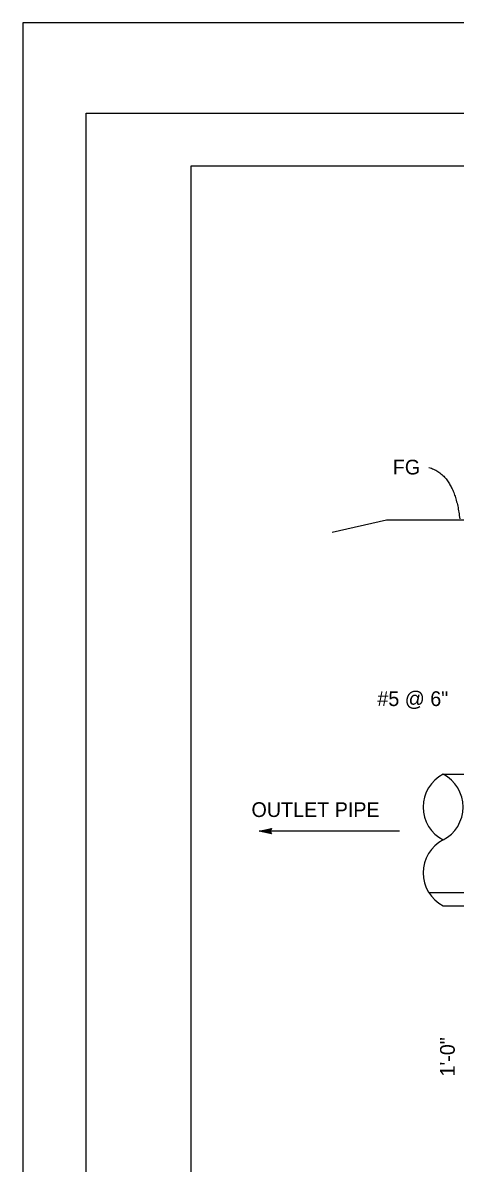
# Model space of a CAD drawing. Extents: x -893 to 867, y -474 to 712.
# Drawn here: x -893 to -688, y 170 to 712 of the extents above; entities that cross this region are included whole.
import ezdxf

# ---------------------------------------------------------------- set-up
doc = ezdxf.new("R2010")
doc.units = 0
for name, color, linetype in [('60 Nongeo Data', 7, 'Continuous'), ('border_PLOTTING-ELEMENTS', 7, 'Continuous'), ('border_rw_22x34_Cut_Lines', 7, 'Continuous'), ('border_SHEET', 7, 'Continuous')]:
    doc.layers.add(name, color=color, linetype=linetype)

msp = doc.modelspace()

# ---------------------------------------------------------------- linework, layer by layer
at = {"layer": '60 Nongeo Data'}
for p, q in [((-746.55, 469.99), (-720.8, 475.87)), ((-720.8, 475.87), (-653.55, 475.87)), ((-693.92, 355.06), (-641.05, 355.06)), ((-714.57, 327.99), (-781.25, 327.99)), ((-700.7, 298.83), (-641.05, 298.82)), ((-693.92, 292.58), (-641.05, 292.58))]:
    msp.add_line(p, q, dxfattribs=at)
msp.add_lwpolyline([(-775.34, 326.67), (-781.25, 327.99), (-775.34, 329.29), (-775.55, 328.95), (-779.88, 327.99), (-775.55, 327.02), (-775.76, 327.36), (-778.53, 327.98), (-775.76, 328.6), (-775.97, 328.25), (-777.17, 327.98), (-775.97, 327.71), (-776.13, 327.99), (-775.34, 329.29), (-776.13, 327.99)], close=True, dxfattribs=at)
for centre, start, end in [((-685.79, 339.44), 117.4912, 242.5088), ((-702.05, 339.44), 297.4912, 62.5088), ((-685.79, 308.2), 117.4912, 242.5088)]:
    msp.add_arc(centre, 17.61, start, end, dxfattribs=at)
msp.add_open_spline([(-700.62, 500.74), (-688.37, 497.27), (-686.01, 476.29)], degree=2, dxfattribs=at)
at = {"layer": 'border_PLOTTING-ELEMENTS'}
for points in [[(-893.45, -474.04), (866.55, -474.04), (866.55, 711.96), (-893.45, 711.96)], [(-863.45, 668.96), (836.55, 668.96), (836.55, -431.04), (-863.45, -431.04)]]:
    msp.add_lwpolyline(points, close=True, dxfattribs=at)
at = {"layer": 'border_rw_22x34_Cut_Lines'}
msp.add_lwpolyline([(-863.45, 668.96), (836.55, 668.96), (836.55, -431.04), (-863.45, -431.04)], close=True, dxfattribs=at)
at = {"layer": 'border_SHEET'}
for p, q in [((-813.45, 643.96), (811.55, 643.96)), ((-813.45, -406.04), (-813.45, 643.96))]:
    msp.add_line(p, q, dxfattribs=at)

# ---------------------------------------------------------------- texts
at = {"layer": '60 Nongeo Data'}
for s, height, p in [('FG', 6.999, (-717.81, 497.43)), ('#5 @ 6"', 7, (-725.13, 387.44)), ('OUTLET PIPE', 6.9987, (-784.89, 334.74))]:
    msp.add_text(s, height=height, dxfattribs=at).set_placement(p)
msp.add_text('1\'-0"', height=6.999, rotation=90, dxfattribs=at).set_placement((-688.37, 211.49))

doc.saveas('drawing.dxf')
